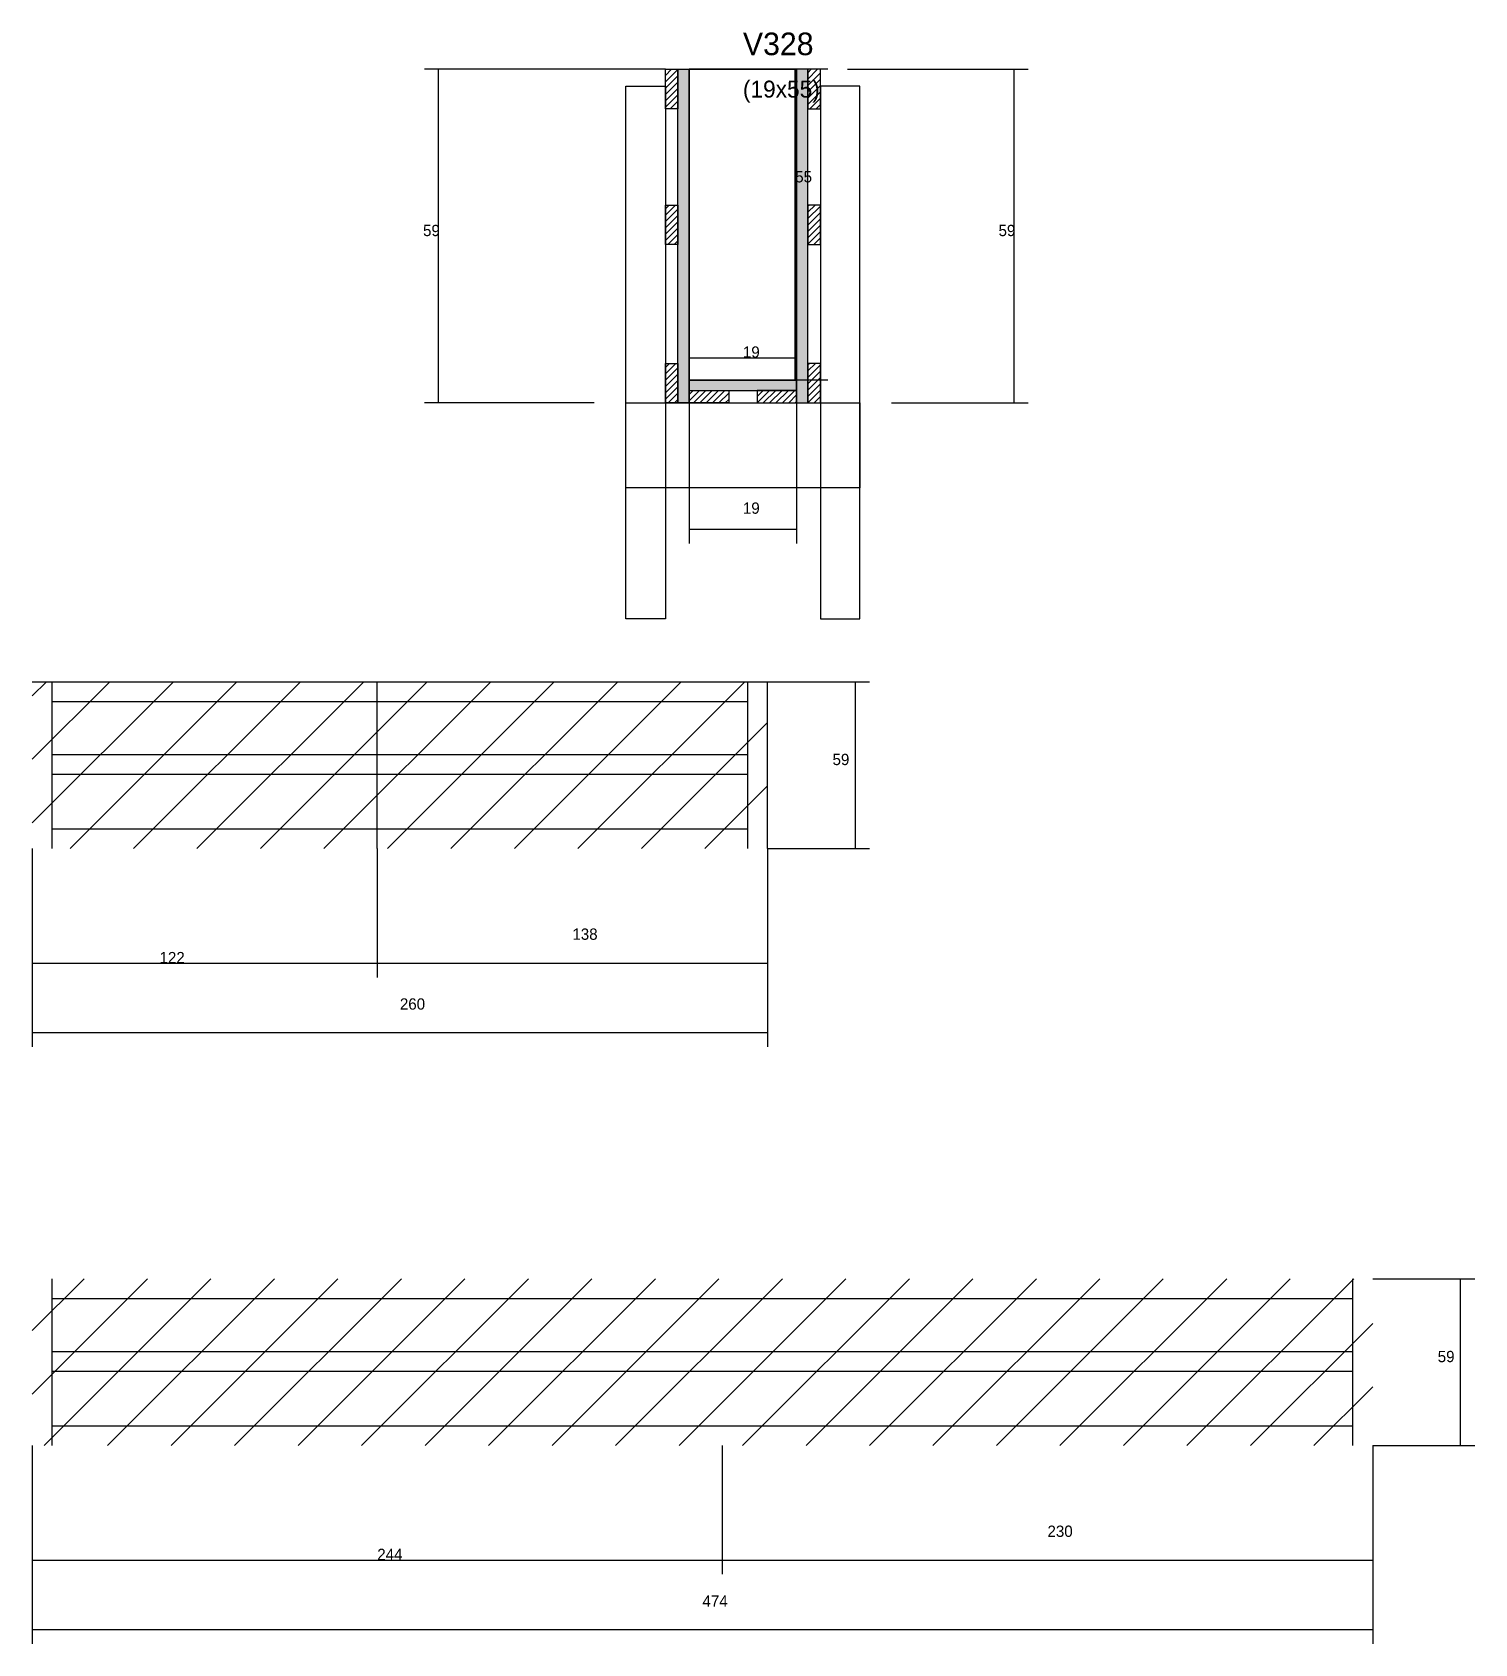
# Model space of a CAD drawing. Header units: metres. Extents: x -65046 to 21926, y -45195 to 1016.
# Drawn here: x 7749 to 8259, y -4957 to -4387 of the extents above; entities that cross this region are included whole.
import ezdxf

# ---------------------------------------------------------------- set-up
doc = ezdxf.new("R2010")
doc.units = ezdxf.units.M
for name, color, linetype in [('CONCRETO', 251, 'Continuous'), ('COTA', 241, 'Continuous'), ('Hachura', 253, 'Continuous'), ('Madeira', 126, 'Continuous'), ('Painéis', 200, 'Continuous'), ('REAPROVEITAMENTO', 251, 'Continuous'), ('SARR_2.2x7', 40, 'Continuous'), ('SARR_3.5x7', 81, 'Continuous'), ('Texto Seção', 7, 'Continuous')]:
    doc.layers.add(name, color=color, linetype=linetype)

msp = doc.modelspace()

# ---------------------------------------------------------------- hatches: boundary and pattern name
at = {"layer": 'Hachura'}
h = msp.add_hatch(dxfattribs=at)
h.set_pattern_fill('ANSI31', scale=0.5)
h.paths.add_polyline_path([(7977, -4414), (7972.6, -4414), (7972.6, -4414), (7972.6, -4400), (7972.6, -4400), (7977, -4400), (7977, -4400), (7977, -4414)])
h = msp.add_hatch(color=8, dxfattribs=at)
h.dxf.hatch_style = 1
h.paths.add_polyline_path([(7981, -4400), (7977, -4400), (7977, -4400), (7977, -4518), (7977, -4518), (7981, -4518), (7981, -4518), (7981, -4400)])
h = msp.add_hatch(color=8, dxfattribs=at)
h.dxf.hatch_style = 1
h.paths.add_polyline_path([(8023, -4400), (8019, -4400), (8019, -4400), (8019, -4518), (8019, -4518), (8023, -4518), (8023, -4518), (8023, -4400)])
h = msp.add_hatch(dxfattribs=at)
h.set_pattern_fill('ANSI31', scale=0.5)
h.paths.add_polyline_path([(8023, -4414), (8027.4, -4414), (8027.4, -4414), (8027.4, -4400), (8027.4, -4400), (8023, -4400), (8023, -4400), (8023, -4414)])
h = msp.add_hatch(dxfattribs=at)
h.set_pattern_fill('ANSI31', scale=0.5)
h.paths.add_polyline_path([(7977, -4462), (7972.6, -4462), (7972.6, -4462), (7972.6, -4448), (7972.6, -4448), (7977, -4448), (7977, -4448), (7977, -4462)])
h = msp.add_hatch(dxfattribs=at)
h.set_pattern_fill('ANSI31', scale=0.5)
h.paths.add_polyline_path([(8023, -4462), (8027.4, -4462), (8027.4, -4462), (8027.4, -4448), (8027.4, -4448), (8023, -4448), (8023, -4448), (8023, -4462)])
h = msp.add_hatch(dxfattribs=at)
h.set_pattern_fill('ANSI31', scale=0.5)
h.paths.add_polyline_path([(7977, -4518), (7972.6, -4518), (7972.6, -4518), (7972.6, -4504), (7972.6, -4504), (7977, -4504), (7977, -4504), (7977, -4518)])
h = msp.add_hatch(dxfattribs=at)
h.set_pattern_fill('ANSI31', scale=0.5)
h.paths.add_polyline_path([(8023, -4518), (8027.4, -4518), (8027.4, -4518), (8027.4, -4504), (8027.4, -4504), (8023, -4504), (8023, -4504), (8023, -4518)])
h = msp.add_hatch(color=8, dxfattribs=at)
h.dxf.hatch_style = 1
h.paths.add_polyline_path([(8019, -4513.6), (8019, -4510), (8019, -4510), (7981, -4510), (7981, -4510), (7981, -4513.6), (7981, -4513.6), (8019, -4513.6)])
h = msp.add_hatch(dxfattribs=at)
h.set_pattern_fill('ANSI31', scale=0.5)
h.paths.add_polyline_path([(7981, -4518), (7981, -4513.6), (7981, -4513.6), (7995, -4513.6), (7995, -4513.6), (7995, -4518), (7995, -4518), (7981, -4518)])
h = msp.add_hatch(dxfattribs=at)
h.set_pattern_fill('ANSI31', scale=0.5)
h.paths.add_polyline_path([(8019, -4518), (8019, -4513.6), (8019, -4513.6), (8005, -4513.6), (8005, -4513.6), (8005, -4518), (8005, -4518), (8019, -4518)])
at = {"layer": 'REAPROVEITAMENTO'}
h = msp.add_hatch(dxfattribs=at)
h.set_pattern_fill('ANSI31', scale=5)
h.paths.add_polyline_path([(8008.7, -4675.6), (8008.7, -4616.6), (8008.7, -4616.6), (7748.7, -4616.6), (7748.7, -4616.6), (7748.7, -4675.6), (7748.7, -4675.6), (8008.7, -4675.6)])
h = msp.add_hatch(dxfattribs=at)
h.set_pattern_fill('ANSI31', scale=5)
h.paths.add_polyline_path([(8222.7, -4886.8), (8222.7, -4827.8), (8222.7, -4827.8), (7748.7, -4827.8), (7748.7, -4827.8), (7748.7, -4886.8), (7748.7, -4886.8), (8222.7, -4886.8)])

# ---------------------------------------------------------------- linework, layer by layer
at = {"layer": 'CONCRETO'}
for points in [[(7981, -4400), (7981, -4400), (8019, -4400), (8019, -4428), (8019, -4428), (8019, -4510), (7981, -4510), (7981, -4400)], [(7981, -4510), (8019, -4510), (8019, -4400), (7981, -4400)]]:
    msp.add_lwpolyline(points, close=True, dxfattribs=at)
at = {"layer": 'COTA'}
for p, q in [((7972.6, -4400), (7887.4, -4400)), ((7892.4, -4518), (7892.4, -4400)), ((8030, -4400), (8013.5, -4400)), ((8018.5, -4510), (8018.5, -4400)), ((8037, -4400), (8100.9, -4400)), ((8095.9, -4518), (8095.9, -4400)), ((7981, -4518), (7981, -4497)), ((8019, -4518), (8019, -4497)), ((7981, -4502), (8019, -4502)), ((8030, -4510), (8013.5, -4510)), ((7947.4, -4518), (7887.4, -4518)), ((7981, -4518), (7981, -4567.7)), ((8019, -4518), (8019, -4567.7)), ((8052.6, -4518), (8100.9, -4518)), ((7981, -4562.7), (8019, -4562.7)), ((8008.7, -4616.6), (8044.8, -4616.6)), ((8039.8, -4675.6), (8039.8, -4616.6)), ((7748.7, -4675.6), (7748.7, -4721.2)), ((7748.7, -4675.6), (7748.7, -4745.7)), ((7870.7, -4675.6), (7870.7, -4721.2)), ((7870.7, -4675.6), (7870.7, -4721.2)), ((8008.7, -4675.6), (8008.7, -4721.2)), ((8008.7, -4675.6), (8008.7, -4745.7)), ((8008.7, -4675.6), (8044.8, -4675.6)), ((7748.7, -4716.2), (7870.7, -4716.2)), ((7870.7, -4716.2), (8008.7, -4716.2)), ((7748.7, -4740.7), (8008.7, -4740.7)), ((8222.7, -4827.8), (8258.8, -4827.8)), ((8253.8, -4886.8), (8253.8, -4827.8)), ((7748.7, -4886.8), (7748.7, -4932.3)), ((7748.7, -4886.8), (7748.7, -4956.9)), ((7992.7, -4886.8), (7992.7, -4932.3)), ((7992.7, -4886.8), (7992.7, -4932.3)), ((8222.7, -4886.8), (8222.7, -4932.3)), ((8222.7, -4886.8), (8222.7, -4956.9)), ((8222.7, -4886.8), (8258.8, -4886.8)), ((7748.7, -4927.3), (7992.7, -4927.3)), ((7992.7, -4927.3), (8222.7, -4927.3)), ((7748.7, -4951.9), (8222.7, -4951.9))]:
    msp.add_line(p, q, dxfattribs=at)
at = {"layer": 'Madeira'}
for points in [[(7977, -4414), (7972.6, -4414), (7972.6, -4400), (7977, -4400)], [(8023, -4414), (8027.4, -4414), (8027.4, -4400), (8023, -4400)], [(7977, -4462), (7972.6, -4462), (7972.6, -4448), (7977, -4448)], [(8023, -4462), (8027.4, -4462), (8027.4, -4448), (8023, -4448)], [(7977, -4518), (7972.6, -4518), (7972.6, -4504), (7977, -4504)], [(8023, -4518), (8027.4, -4518), (8027.4, -4504), (8023, -4504)], [(7981, -4518), (7981, -4513.6), (7995, -4513.6), (7995, -4518)], [(8019, -4518), (8019, -4513.6), (8005, -4513.6), (8005, -4518)]]:
    msp.add_lwpolyline(points, close=True, dxfattribs=at)
at = {"layer": 'Painéis'}
for p, q in [((7981, -4518), (7981, -4400)), ((7981, -4510), (8019, -4510)), ((7981, -4513.6), (7981, -4510)), ((7748.7, -4616.6), (8008.7, -4616.6)), ((7870.7, -4675.6), (7870.7, -4616.6)), ((8008.7, -4675.6), (8008.7, -4616.6))]:
    msp.add_line(p, q, dxfattribs=at)
for points in [[(7977, -4400), (7981, -4400), (7981, -4518), (7977, -4518)], [(8023, -4400), (8019, -4400), (8019, -4518), (8023, -4518)], [(8019, -4513.6), (8019, -4510), (7981, -4510), (7981, -4513.6)]]:
    msp.add_lwpolyline(points, close=True, dxfattribs=at)
at = {"layer": 'SARR_2.2x7'}
for p, q in [((7755.7, -4675.6), (7755.7, -4616.6)), ((8001.7, -4675.6), (8001.7, -4616.6)), ((7755.7, -4623.6), (7870.7, -4623.6)), ((7870.7, -4623.6), (8001.7, -4623.6)), ((7755.7, -4642.3), (7870.7, -4642.3)), ((7870.7, -4642.3), (8001.7, -4642.3)), ((7755.7, -4649.3), (7870.7, -4649.3)), ((7870.7, -4649.3), (8001.7, -4649.3)), ((7755.7, -4668.6), (7870.7, -4668.6)), ((7870.7, -4668.6), (8001.7, -4668.6)), ((7755.7, -4886.8), (7755.7, -4827.8)), ((8215.7, -4886.8), (8215.7, -4827.8)), ((7755.7, -4834.8), (7992.7, -4834.8)), ((7992.7, -4834.8), (8215.7, -4834.8)), ((7755.7, -4853.5), (7992.7, -4853.5)), ((7992.7, -4853.5), (8215.7, -4853.5)), ((7755.7, -4860.5), (7992.7, -4860.5)), ((7992.7, -4860.5), (8215.7, -4860.5)), ((7755.7, -4879.8), (7992.7, -4879.8)), ((7992.7, -4879.8), (8215.7, -4879.8))]:
    msp.add_line(p, q, dxfattribs=at)
at = {"layer": 'SARR_3.5x7'}
for points in [[(7958.6, -4406), (7972.6, -4406), (7972.6, -4594.4), (7958.6, -4594.4)], [(8041.4, -4406), (8027.4, -4406), (8027.4, -4594.4), (8041.4, -4594.4)], [(7958.6, -4518), (8041.4, -4518), (8041.4, -4548), (7958.6, -4548)]]:
    msp.add_lwpolyline(points, close=True, dxfattribs=at)

# ---------------------------------------------------------------- texts
at = {"layer": 'COTA'}
for s, p in [('55', (8018.5, -4440)), ('59', (7886.9, -4459)), ('59', (8090.4, -4459)), ('19', (8000, -4502)), ('19', (8000, -4557.2)), ('59', (8031.7, -4646.1)), ('138', (7939.7, -4707.9)), ('122', (7793.7, -4716.2)), ('260', (7878.7, -4732.6)), ('59', (8245.7, -4857.3)), ('230', (8107.7, -4919.1)), ('244', (7870.7, -4927.3)), ('474', (7985.7, -4943.8))]:
    msp.add_text(s, height=4, dxfattribs=at).set_placement(p)
at = {"layer": 'Texto Seção'}
for s, height, p in [('V328', 8, (8000, -4395)), ('(19x55)', 6, (8000, -4410))]:
    msp.add_text(s, height=height, dxfattribs=at).set_placement(p)

doc.saveas('drawing.dxf')
